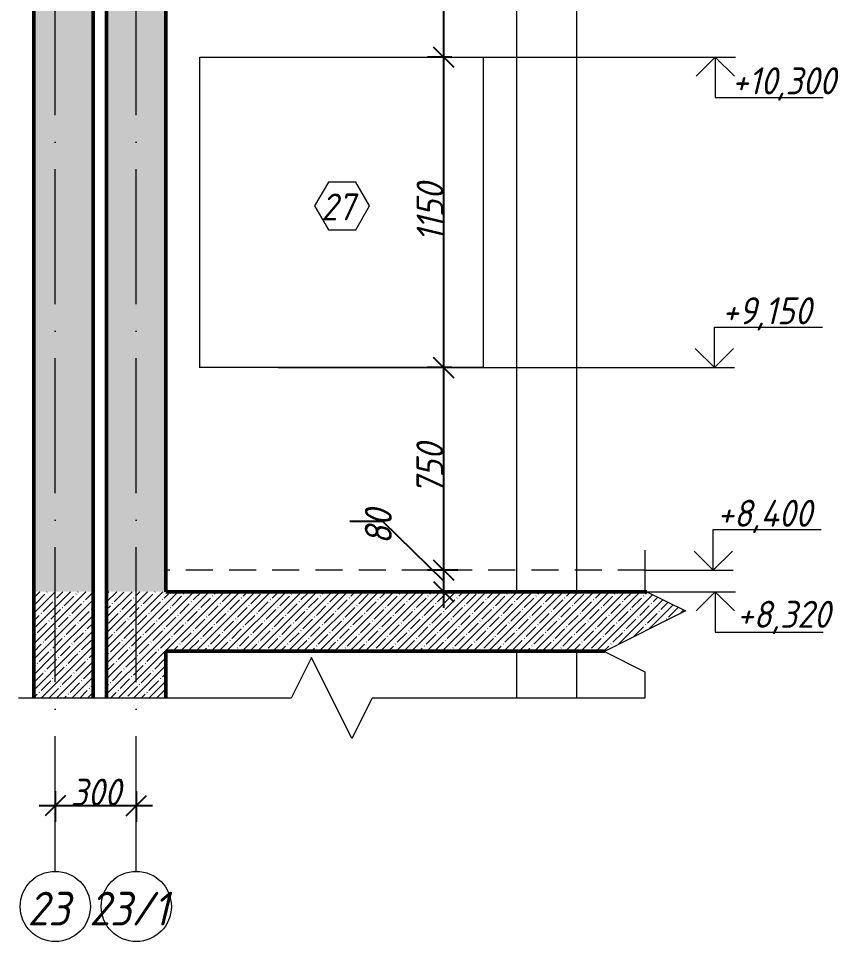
# Model space of a CAD drawing. Header units: millimetres. Extents: x -269418 to 201924, y -5890 to 98643.
# Drawn here: x 198883 to 201920, y 7025 to 10443 of the extents above; entities that cross this region are included whole.
import ezdxf

# ---------------------------------------------------------------- set-up
doc = ezdxf.new("R2010")
doc.units = ezdxf.units.MM
doc.linetypes.add('200_ШТРИХ_ш1п0_6_', pattern=[160, 100, -60])
doc.linetypes.add('50_200_ШТРИХ_1Т_ш5_п1_п1_', pattern=[700, 500, -100, 0, -100])
for name, color, linetype, lineweight in [('A-ANNO-DIMS', 7, 'Continuous', 9), ('A-DETL-1', 7, 'Continuous', 5), ('A-DETL-5', 7, '200_ШТРИХ_ш1п0_6_', 5), ('A-DETL-GENF', 7, 'Continuous', 9), ('A-DOOR-IDEN', 7, 'Continuous', 9), ('A-FLOR-FNSH-1', 7, 'Continuous', 50), ('A-FLOR-PATT-1', 7, 'Continuous', 5), ('A-WALL-3', 7, 'Continuous', 50), ('A-WALL-PATT-2', 7, 'Continuous', 5), ('G-ANNO-DIMS', 7, 'Continuous', 9), ('G-ANNO-DIMS-1', 7, 'Continuous', 20), ('I-WALL', 7, 'Continuous', 5), ('Оси', 7, 'Continuous', 9), ('Оси-1', 7, '50_200_ШТРИХ_1Т_ш5_п1_п1_', 9)]:
    doc.layers.add(name, color=color, linetype=linetype, lineweight=lineweight)
doc.styles.add('ISOCPEUR_I_6', font='isocpeui.ttf', dxfattribs={"width": 0.9, "height": 125})
doc.styles.add('ISOCPEUR_I_7', font='isocpeui.ttf', dxfattribs={"width": 0.9, "height": 100})
doc.dimstyles.new('ISO-2_0_0_9К_СРЕДНИЙ_3', dxfattribs={"dimscale": 304.8, "dimtxt": 99.598118, "dimasz": 0.246063, "dimexe": 0.19685, "dimexo": 0, "dimgap": 0, "dimtad": 1, "dimdec": 0, "dimzin": 0, "dimdsep": 46, "dimtxsty": 'ISOCPEUR_I_7', "dimblk1": 'OBLIQUE', "dimblk2": 'OBLIQUE', "dimsah": 1, "dimcen": 0.09, "dimdle": 0.19685, "dimazin": 0, "dimtfac": 1, "dimtdec": 4, "dimtix": 1, "dimtmove": 1, "dimatfit": 3, "dimfxl": 1, "dimtvp": 1, "dimtolj": 1, "dimtzin": 0, "dimarcsym": 2})
doc.dimstyles.new('ISO-2_0_0_9К_СРЕДНИЙ_4', dxfattribs={"dimscale": 304.8, "dimtxt": 99.598118, "dimasz": 0.246063, "dimexe": 0.19685, "dimexo": 0, "dimgap": 0, "dimtad": 1, "dimdec": 0, "dimzin": 0, "dimdsep": 46, "dimtxsty": 'ISOCPEUR_I_7', "dimblk1": 'OBLIQUE', "dimblk2": 'OBLIQUE', "dimsah": 1, "dimcen": 0.09, "dimdle": 0.19685, "dimazin": 0, "dimtfac": 1, "dimtdec": 4, "dimtix": 1, "dimtmove": 0, "dimatfit": 3, "dimfxl": 1, "dimtvp": 1, "dimtolj": 1, "dimtzin": 0, "dimarcsym": 2})
pattern_1 = [(45, (199793.91, 4305), (-28.51267, 28.51267), []), (45, (199822.42, 4305), (-28.51267, 28.51267), [50.403, -10.081, 1.676, -8.404])]

# ---------------------------------------------------------------- blocks, each defined once
blk = doc.blocks.new('DET_L_Линия разрыва - М50-27142744-АР1_1_Вид Б')
at = {"layer": 'A-DETL-GENF'}
for p, q in [((86743.7, 8473.9), (86743.7, 8323.9)), ((86743.7, 8323.9), (86893.7, 8248.9)), ((86893.7, 8248.9), (86593.7, 8098.9)), ((86593.7, 8098.9), (86743.7, 8023.9)), ((86743.7, 8023.9), (86743.7, 7926.3))]:
    blk.add_line(p, q, dxfattribs=at)
blk = doc.blocks.new('DET_L_Линия разрыва - М50-33048108-АР1_1_Вид Б')
at = {"layer": 'A-DETL-GENF'}
for p, q in [((85508.7, 8076.3), (85433.7, 7926.3)), ((85658.7, 7776.3), (85508.7, 8076.3)), ((85433.7, 7926.3), (84423.7, 7926.3)), ((85733.7, 7926.3), (85658.7, 7776.3)), ((86743.7, 7926.3), (85733.7, 7926.3))]:
    blk.add_line(p, q, dxfattribs=at)
blk = doc.blocks.new('Ось сетки - Круг_Ø6_00__ISO-2_5_0_9K_ кружки поменьше-23056867-АР1_1_Вид Б')
at = {"layer": 'Оси'}
blk.add_circle((84560, 7154.6), 130, dxfattribs=at)
blk = doc.blocks.new('_Oblique')
at = {"color": 0, "linetype": 'ByBlock', "lineweight": -2}
blk.add_line((-0.5, -0.5), (0.5, 0.5), dxfattribs=at)
blk = doc.blocks.new('DIMBLOCK578-АР1_1_Вид Б')
at = {"layer": 'A-ANNO-DIMS', "color": 0, "lineweight": -2, "transparency": 16777216}
for p, q in [((200457.6, 11530), (200457.6, 10240)), ((200487.7, 11470), (200397.6, 11470)), ((200487.7, 10300), (200397.6, 10300))]:
    blk.add_line(p, q, dxfattribs=at)
at = {"layer": 'Defpoints', "color": 0, "transparency": 16777216}
for p in [(200487.7, 11470), (200457.6, 10300), (200487.7, 10300)]:
    blk.add_point(p, dxfattribs=at)
at = {"layer": 'A-ANNO-DIMS', "color": 0, "lineweight": -2, "transparency": 16777216, "xscale": 75, "yscale": 75, "zscale": 75}
for p, rotation in [((200457.6, 11470), 90), ((200457.6, 10300), 270)]:
    blk.add_blockref('_Oblique', p, dxfattribs=dict(at, rotation=rotation))
at = {"layer": 'A-ANNO-DIMS', "color": 0, "transparency": 16777216, "insert": (200406.9, 10885), "char_height": 100, "width": 257.423, "attachment_point": 5, "rotation": 90, "style": 'ISOCPEUR_I_7'}
blk.add_mtext('\\A1;1170', dxfattribs=at)
blk = doc.blocks.new('DIMBLOCK579-АР1_1_Вид Б')
at = {"layer": 'A-ANNO-DIMS', "color": 0, "lineweight": -2, "transparency": 16777216}
for p, q in [((200457.6, 10360), (200457.6, 9090)), ((200487.7, 10300), (200397.6, 10300)), ((200487.7, 9150), (200397.6, 9150))]:
    blk.add_line(p, q, dxfattribs=at)
at = {"layer": 'Defpoints', "color": 0, "transparency": 16777216}
for p in [(200487.7, 10300), (200457.6, 9150), (200487.7, 9150)]:
    blk.add_point(p, dxfattribs=at)
at = {"layer": 'A-ANNO-DIMS', "color": 0, "lineweight": -2, "transparency": 16777216, "xscale": 75, "yscale": 75, "zscale": 75}
for p, rotation in [((200457.6, 10300), 90), ((200457.6, 9150), 270)]:
    blk.add_blockref('_Oblique', p, dxfattribs=dict(at, rotation=rotation))
at = {"layer": 'A-ANNO-DIMS', "color": 0, "transparency": 16777216, "insert": (200407.6, 9725), "char_height": 100, "width": 257.423, "attachment_point": 5, "rotation": 90, "style": 'ISOCPEUR_I_7'}
blk.add_mtext('\\A1;1150', dxfattribs=at)
blk = doc.blocks.new('DIMBLOCK580-АР1_1_Вид Б')
at = {"layer": 'A-ANNO-DIMS', "color": 0, "lineweight": -2, "transparency": 16777216}
for p, q in [((200457.6, 9210), (200457.6, 8340)), ((200487.7, 9150), (200397.6, 9150)), ((200510.6, 8400), (200397.6, 8400))]:
    blk.add_line(p, q, dxfattribs=at)
at = {"layer": 'Defpoints', "color": 0, "transparency": 16777216}
for p in [(200487.7, 9150), (200457.6, 8400), (200510.6, 8400)]:
    blk.add_point(p, dxfattribs=at)
at = {"layer": 'A-ANNO-DIMS', "color": 0, "lineweight": -2, "transparency": 16777216, "xscale": 75, "yscale": 75, "zscale": 75}
for p, rotation in [((200457.6, 9150), 90), ((200457.6, 8400), 270)]:
    blk.add_blockref('_Oblique', p, dxfattribs=dict(at, rotation=rotation))
at = {"layer": 'A-ANNO-DIMS', "color": 0, "transparency": 16777216, "insert": (200406.9, 8775), "char_height": 100, "width": 227.543, "attachment_point": 5, "rotation": 90, "style": 'ISOCPEUR_I_7'}
blk.add_mtext('\\A1;750', dxfattribs=at)
blk = doc.blocks.new('DIMBLOCK581-АР1_1_Вид Б')
at = {"layer": 'A-ANNO-DIMS', "color": 0, "lineweight": -2, "transparency": 16777216}
for p, q in [((200232.7, 8580.8), (200110.8, 8580.8)), ((200457.6, 8360), (200232.7, 8580.8)), ((200457.6, 8460), (200457.6, 8260)), ((200510.6, 8400), (200397.6, 8400)), ((200084.5, 8320), (200517.6, 8320))]:
    blk.add_line(p, q, dxfattribs=at)
at = {"layer": 'Defpoints', "color": 0, "transparency": 16777216}
for p in [(200510.6, 8400), (200084.5, 8320), (200457.6, 8320)]:
    blk.add_point(p, dxfattribs=at)
at = {"layer": 'A-ANNO-DIMS', "color": 0, "lineweight": -2, "transparency": 16777216, "xscale": 75, "yscale": 75, "zscale": 75}
for p, rotation in [((200457.6, 8400), 90), ((200457.6, 8320), 270)]:
    blk.add_blockref('_Oblique', p, dxfattribs=dict(at, rotation=rotation))
at = {"layer": 'A-ANNO-DIMS', "color": 0, "transparency": 16777216, "insert": (200166, 8495.8), "char_height": 100, "width": 151.696, "attachment_point": 1, "rotation": 90, "line_spacing_factor": 1.149209, "style": 'ISOCPEUR_I_7'}
blk.add_mtext('\\A1;80', dxfattribs=at)
blk = doc.blocks.new('AAR_СКБ_Марка_Двери_Перемычка и проем - Марка проема-25625168-АР1_1_Вид Б')
at = {"layer": 'A-DOOR-IDEN'}
for p, q in [((85571.6, 11987.1), (85520.7, 11899)), ((85673.4, 11987.1), (85571.6, 11987.1)), ((85724.3, 11899), (85673.4, 11987.1)), ((85520.7, 11899), (85571.6, 11810.8)), ((85673.4, 11810.8), (85724.3, 11899)), ((85571.6, 11810.8), (85673.4, 11810.8))]:
    blk.add_line(p, q, dxfattribs=at)
blk = doc.blocks.new('Высотные отметки - Стрелка_Низ-17668717-АР1_1_Вид Б')
at = {"layer": 'G-ANNO-DIMS'}
for p, q in [((86929.5, 10300), (87079.5, 10300)), ((87004.5, 10300), (87004.5, 10150)), ((87004.5, 10150), (87404.5, 10150))]:
    blk.add_line(p, q, dxfattribs=at)
at = {"layer": 'G-ANNO-DIMS-1'}
for q in [(86933.8, 10229.3), (87075.2, 10229.3)]:
    blk.add_line((87004.5, 10300), q, dxfattribs=at)
blk = doc.blocks.new('Высотные отметки - Стрелка_Верх-17668718-АР1_1_Вид Б')
at = {"layer": 'G-ANNO-DIMS'}
for p, q in [((87004.5, 11620), (87404.5, 11620)), ((87004.5, 11470), (87004.5, 11620)), ((86928.7, 11470), (87078.7, 11470))]:
    blk.add_line(p, q, dxfattribs=at)
at = {"layer": 'G-ANNO-DIMS-1'}
for q in [(86933.8, 11540.7), (87075.2, 11540.7)]:
    blk.add_line((87004.5, 11470), q, dxfattribs=at)
blk = doc.blocks.new('DIMBLOCK582-АР1_1_Вид Б')
at = {"layer": 'A-ANNO-DIMS', "color": 0, "lineweight": -2, "transparency": 16777216}
for p, q in [((199019.4, 7580.9), (199019.4, 7467.8)), ((199319.4, 7580.9), (199319.4, 7467.8)), ((198959.4, 7527.8), (199379.4, 7527.8))]:
    blk.add_line(p, q, dxfattribs=at)
at = {"layer": 'Defpoints', "color": 0, "transparency": 16777216}
for p in [(199019.4, 7580.9), (199319.4, 7580.9), (199319.4, 7527.8)]:
    blk.add_point(p, dxfattribs=at)
at = {"layer": 'A-ANNO-DIMS', "color": 0, "lineweight": -2, "transparency": 16777216, "xscale": 75, "yscale": 75, "zscale": 75, "rotation": 180}
blk.add_blockref('_Oblique', (199019.4, 7527.8), dxfattribs=at)
at = {"layer": 'A-ANNO-DIMS', "color": 0, "lineweight": -2, "transparency": 16777216, "xscale": 75, "yscale": 75, "zscale": 75}
blk.add_blockref('_Oblique', (199319.4, 7527.8), dxfattribs=at)
at = {"layer": 'A-ANNO-DIMS', "color": 0, "transparency": 16777216, "insert": (199169.4, 7577.8), "char_height": 100, "width": 227.543, "attachment_point": 5, "style": 'ISOCPEUR_I_7'}
blk.add_mtext('\\A1;300', dxfattribs=at)

msp = doc.modelspace()

# ---------------------------------------------------------------- hatches: boundary and pattern name
at = {"layer": 'A-FLOR-PATT-1'}
h = msp.add_hatch(dxfattribs=at)
h.set_pattern_fill('FP_144', color=256, style=0, pattern_type=2)
h.set_pattern_definition(pattern_1)
h.paths.add_polyline_path([(198939.4, 8080), (199159.4, 8080), (199159.4, 8320), (198939.4, 8320)], flags=0)
h = msp.add_hatch(dxfattribs=at)
h.set_pattern_fill('FP_144', color=256, style=0, pattern_type=2)
h.set_pattern_definition(pattern_1)
h.paths.add_polyline_path([(199209.4, 8100), (201055.3, 8100), (201353.1, 8248.9), (201210.9, 8320), (199209.4, 8320)], flags=0)
at = {"layer": 'A-WALL-PATT-2'}
h = msp.add_hatch(dxfattribs=at)
h.set_pattern_fill('FP_144', color=256, style=0, pattern_type=2)
h.set_pattern_definition(pattern_1)
h.paths.add_polyline_path([(198939.4, 8320), (199159.4, 8320), (199159.4, 13262.5), (198939.4, 13262.5), (198939.4, 10471.2)], flags=0)
h = msp.add_hatch(dxfattribs=at)
h.set_pattern_fill('FP_144', color=256, style=0, pattern_type=2)
h.set_pattern_definition(pattern_1)
h.paths.add_polyline_path([(199429.4, 8320), (199429.4, 12280), (199209.4, 12280), (199209.4, 8320)], flags=0)
h = msp.add_hatch(dxfattribs=at)
h.set_pattern_fill('FP_144', color=256, style=0, pattern_type=2)
h.set_pattern_definition(pattern_1)
h.paths.add_polyline_path([(199159.4, 7926.3), (199159.4, 8080), (198939.4, 8080), (198939.4, 7926.3)], flags=0)
h = msp.add_hatch(dxfattribs=at)
h.set_pattern_fill('FP_144', color=256, style=0, pattern_type=2)
h.set_pattern_definition(pattern_1)
h.paths.add_polyline_path([(199429.4, 7926.3), (199429.4, 8100), (199209.4, 8100), (199209.4, 7926.3)], flags=0)

# ---------------------------------------------------------------- linework, layer by layer
at = {"layer": 'A-DETL-1'}
msp.add_line((200604.4, 9150), (199554.4, 9150), dxfattribs=at)
at = {"layer": 'A-DETL-5'}
msp.add_line((201203.1, 8400), (199429.4, 8400), dxfattribs=at)
at = {"layer": 'A-FLOR-FNSH-1'}
for p, q in [((198939.4, 8320), (198939.4, 8080)), ((199159.4, 8080), (199159.4, 8320)), ((199209.4, 8320), (199209.4, 8100)), ((201210.9, 8320), (199429.4, 8320)), ((199429.4, 8100), (201055.3, 8100))]:
    msp.add_line(p, q, dxfattribs=at)
at = {"layer": 'A-WALL-3'}
for p, q in [((198939.4, 13262.5), (198939.4, 8320)), ((199159.4, 8320), (199159.4, 13262.5)), ((199209.4, 12280), (199209.4, 8320)), ((199429.4, 8320), (199429.4, 12280)), ((198939.4, 8080), (198939.4, 7926.3)), ((199159.4, 7926.3), (199159.4, 8080)), ((199209.4, 8100), (199209.4, 7926.3)), ((199429.4, 7926.3), (199429.4, 8100))]:
    msp.add_line(p, q, dxfattribs=at)
at = {"layer": 'G-ANNO-DIMS'}
for p, q in [((200093.7, 10300), (201463.9, 10300)), ((199845.2, 9150), (201460.4, 9150)), ((200141.7, 9150), (199845.2, 9150)), ((201203.1, 8400), (201456.5, 8400)), ((199522.1, 8320), (201463.9, 8320))]:
    msp.add_line(p, q, dxfattribs=at)
at = {"layer": 'I-WALL'}
for p, q in [((200729.4, 8320), (200729.4, 12280)), ((200949.4, 12280), (200949.4, 8320)), ((199554.4, 9149), (199554.4, 10300)), ((199554.4, 10300), (200604.4, 10300)), ((200604.4, 10300), (200604.4, 9149)), ((200729.4, 7926.3), (200729.4, 8100)), ((200949.4, 8100), (200949.4, 7926.3)), ((200949.4, 8100), (200949.4, 7926.3))]:
    msp.add_line(p, q, dxfattribs=at)
at = {"layer": 'Оси-1'}
for p, q in [((199019.4, 7284.6), (199019.4, 13262.5)), ((199319.4, 7284.6), (199319.4, 13262.5))]:
    msp.add_line(p, q, dxfattribs=at)

# ---------------------------------------------------------------- block references
at = {"layer": 'A-DETL-GENF'}
for name in ['DET_L_Линия разрыва - М50-27142744-АР1_1_Вид Б', 'DET_L_Линия разрыва - М50-33048108-АР1_1_Вид Б']:
    msp.add_blockref(name, (114459.4, 0), dxfattribs=at)
at = {"layer": 'A-DOOR-IDEN'}
msp.add_blockref('AAR_СКБ_Марка_Двери_Перемычка и проем - Марка проема-25625168-АР1_1_Вид Б', (114459.4, -2150), dxfattribs=at)
at = {"layer": 'G-ANNO-DIMS'}
for name, p in [('Высотные отметки - Стрелка_Низ-17668717-АР1_1_Вид Б', (114459.4, 0)), ('Высотные отметки - Стрелка_Верх-17668718-АР1_1_Вид Б', (114455.9, -2320)), ('Высотные отметки - Стрелка_Верх-17668718-АР1_1_Вид Б', (114452, -3070)), ('Высотные отметки - Стрелка_Низ-17668717-АР1_1_Вид Б', (114459.4, -1980))]:
    msp.add_blockref(name, p, dxfattribs=at)
at = {"layer": 'Оси'}
for p in [(114459.4, 0), (114759.4, 0)]:
    msp.add_blockref('Ось сетки - Круг_Ø6_00__ISO-2_5_0_9K_ кружки поменьше-23056867-АР1_1_Вид Б', p, dxfattribs=at)

# ---------------------------------------------------------------- texts
at = {"layer": 'A-DOOR-IDEN', "insert": (200003.4, 9795), "char_height": 100, "width": 158.734, "attachment_point": 1, "style": 'ISOCPEUR_I_7'}
msp.add_mtext('27', dxfattribs=at)
at = {"layer": 'G-ANNO-DIMS', "char_height": 100, "attachment_point": 1, "line_spacing_factor": 1.149209, "style": 'ISOCPEUR_I_7'}
for s, insert, width in [('+10,300', (201525.2, 10262.2), 475.665), ('+9,150', (201489.1, 9410.6), 399.176), ('+8,400', (201471.2, 8660.6), 432.64), ('+8,320', (201543.8, 8286.5), 420.689)]:
    msp.add_mtext(s, dxfattribs=dict(at, insert=insert, width=width))
at = {"layer": 'Оси', "char_height": 125, "attachment_point": 1, "style": 'ISOCPEUR_I_6'}
for s, insert, width in [('23', (198916.9, 7209), 202.025), ('23/1', (199145.4, 7209), 375.19)]:
    msp.add_mtext(s, dxfattribs=dict(at, insert=insert, width=width))

# ---------------------------------------------------------------- dimensions: what is measured, and where the dimension line sits
at = {"layer": 'A-ANNO-DIMS'}
for base, p1, p2, override, picture, middle in [((200457.6, 10300), (200487.7, 11470), (200487.7, 10300), {"dimpost": '<>', "dimfxl": 1170}, 'DIMBLOCK578-АР1_1_Вид Б', (200406.9, 10885)), ((200457.6, 9150), (200487.7, 10300), (200487.7, 9150), {"dimpost": '<>', "dimfxl": 1150}, 'DIMBLOCK579-АР1_1_Вид Б', (200407.6, 9725)), ((200457.6, 8400), (200487.7, 9150), (200510.6, 8400), {"dimpost": '<>', "dimfxl": 750.350681}, 'DIMBLOCK580-АР1_1_Вид Б', (200406.9, 8775))]:
    dim = msp.add_linear_dim(base=base, p1=p1, p2=p2, angle=90, dimstyle='ISO-2_0_0_9К_СРЕДНИЙ_4', override=override, dxfattribs=at)
    dim.commit()
    dim.dimension.update_dxf_attribs({"geometry": picture, "text_midpoint": middle})
dim = msp.add_linear_dim(base=(200457.6, 8320), p1=(200510.6, 8400), p2=(200084.5, 8320), angle=90, dimstyle='ISO-2_0_0_9К_СРЕДНИЙ_3', override={"dimpost": '<>', "dimfxl": 433.608927}, dxfattribs=at)
dim.commit()
dim.dimension.update_dxf_attribs({"geometry": 'DIMBLOCK581-АР1_1_Вид Б', "text_midpoint": (200232.7, 8580.8), "dimtype": 160, "text_rotation": 90})
dim = msp.add_linear_dim(base=(199319.4, 7527.8), p1=(199019.4, 7580.9), p2=(199319.4, 7580.9), dimstyle='ISO-2_0_0_9К_СРЕДНИЙ_4', override={"dimpost": '<>', "dimfxl": 300}, dxfattribs=at)
dim.commit()
dim.dimension.update_dxf_attribs({"geometry": 'DIMBLOCK582-АР1_1_Вид Б', "text_midpoint": (199169.4, 7577.8)})

doc.saveas('drawing.dxf')
